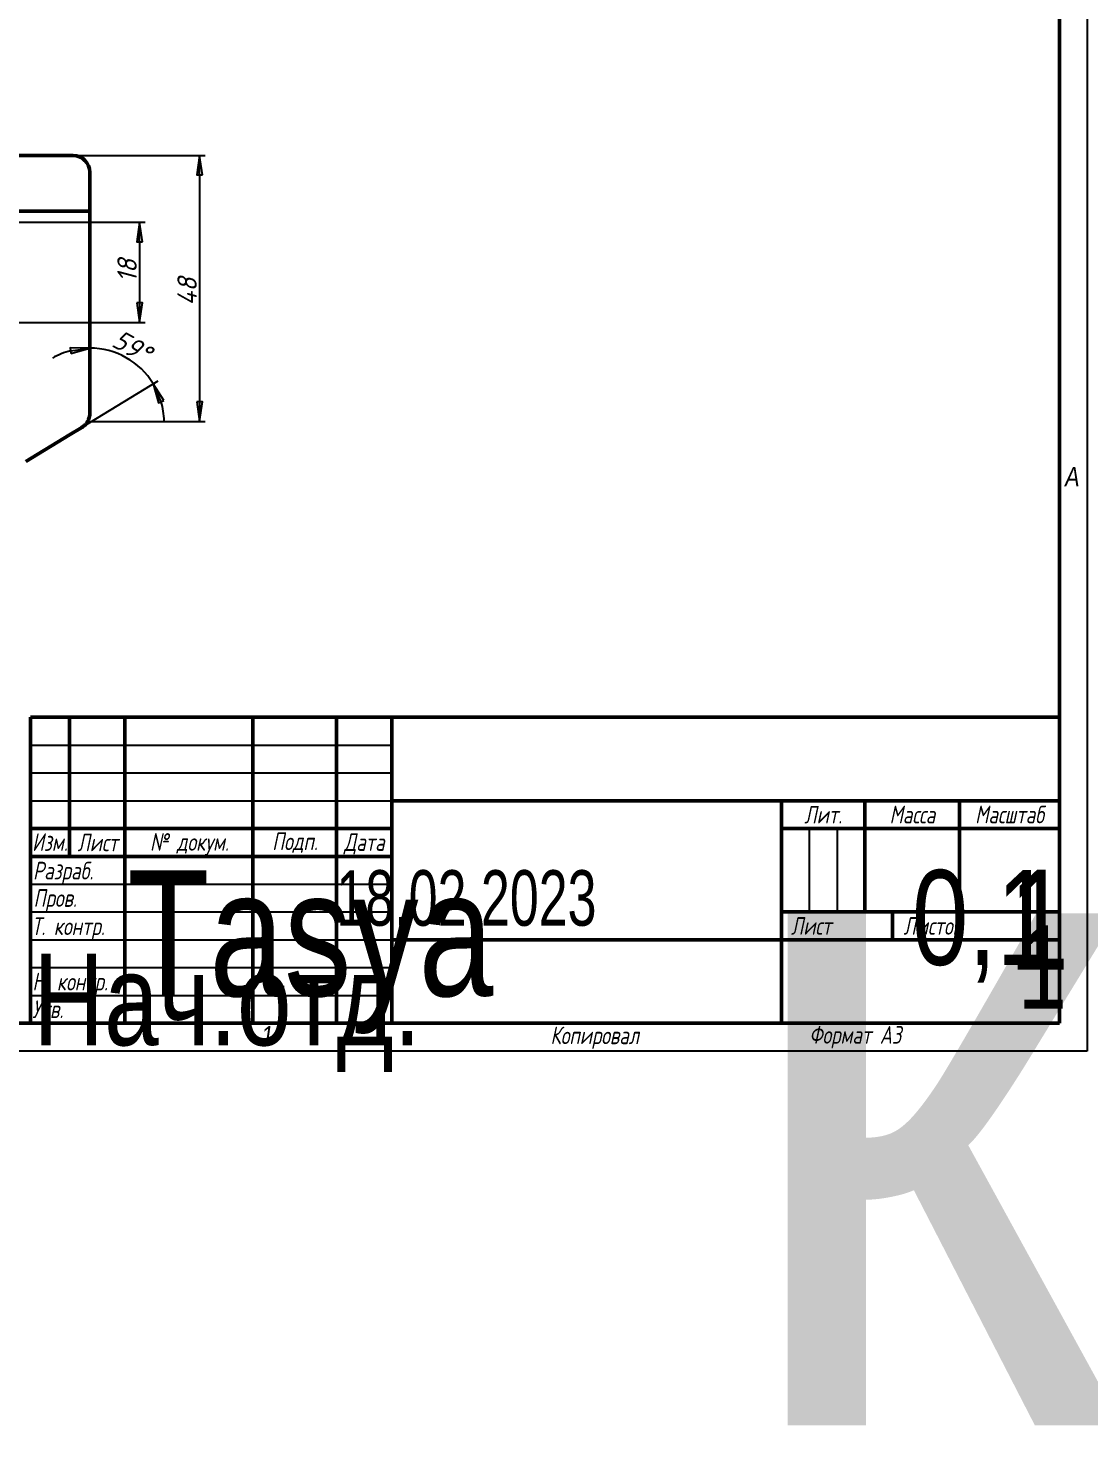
# Model space of a CAD drawing. Header units: millimetres. Extents: x 0 to 1718, y -69 to 420.
# Drawn here: x 106.6 to 297.3, y -69 to 183.9 of the extents above; entities that cross this region are included whole.
import ezdxf
from ezdxf.enums import TextEntityAlignment as Align

# ---------------------------------------------------------------- set-up
doc = ezdxf.new("R2018")
doc.units = ezdxf.units.MM
for name, color, linetype, lineweight in [('Видимый контур (ГОСТ)', 7, 'Continuous', 50), ('Заголовок (ГОСТ)', 7, 'Continuous', 50), ('Кромка (ГОСТ)', 7, 'Continuous', 50), ('Размер (ГОСТ)', 7, 'Continuous', 25)]:
    doc.layers.add(name, color=color, linetype=linetype, lineweight=lineweight)
doc.styles.add('Альтернативный текст (ГОСТ)', font='', dxfattribs={"width": 0.8})
doc.styles.add('Обычный текст (ГОСТ)', font='GOST Common Italic.ttf')
doc.styles.get('Альтернативный текст (ГОСТ)').set_extended_font_data('Arial', italic=True)
doc.dimstyles.new('Обычный (ГОСТ)', dxfattribs={"dimtxt": 3.5, "dimasz": 3.5, "dimexe": 1, "dimexo": 0, "dimgap": 0.5, "dimtad": 1, "dimrnd": 1e-08, "dimtxsty": 'Обычный текст (ГОСТ)', "dimblk": 'Filled-1', "dimcen": 0.09, "dimdle": 15, "dimclrd": 256, "dimclre": 256, "dimclrt": 256, "dimazin": 2, "dimtfac": 0.714286, "dimtdec": 3, "dimtmove": 0, "dimatfit": 3, "dimfxl": 1, "dimtolj": 1, "dimlwd": 25, "dimlwe": 25, "dimarcsym": 0})

# ---------------------------------------------------------------- blocks, each defined once
blk = doc.blocks.new('Основные надписи ГОСТ - Форма 1')
at = {"layer": 'Заголовок (ГОСТ)'}
for p, q in [((0, 55), (185, 55)), ((0, 0), (0, 55)), ((0, 0), (0, 55)), ((7, 55), (7, 30)), ((17, 55), (17, 0)), ((40, 55), (40, 0)), ((55, 55), (55, 0)), ((65, 55), (65, 0)), ((185, 0), (185, 55)), ((65, 40), (185, 40)), ((135, 40), (135, 0)), ((150, 40), (150, 20)), ((167, 40), (167, 20)), ((0, 35), (65, 35)), ((135, 35), (185, 35)), ((0, 30), (65, 30)), ((135, 20), (185, 20)), ((155, 20), (155, 15)), ((65, 15), (185, 15)), ((185, 0), (0, 0))]:
    blk.add_line(p, q, dxfattribs=at)
at = {"layer": 'Заголовок (ГОСТ)', "linetype": 'Continuous', "lineweight": 25}
for p, q in [((0, 50), (65, 50)), ((0, 45), (65, 45)), ((0, 40), (65, 40)), ((140, 35), (140, 20)), ((145, 35), (145, 20)), ((0, 25), (65, 25)), ((0, 20), (65, 20)), ((0, 15), (65, 15)), ((0, 10), (65, 10)), ((0, 5), (65, 5))]:
    blk.add_line(p, q, dxfattribs=at)
at = {"layer": 'Заголовок (ГОСТ)', "char_height": 3.17, "style": 'Альтернативный текст (ГОСТ)'}
for s, insert, width, attachment_point in [('\\fGOST Common|b0|i1;\\H3.1700;Лит.', (142.52, 37.49), 14.9766, 5), ('\\fGOST Common|b0|i1;\\H3.1700;Масса', (158.55, 37.51), 16.9878, 5), ('\\fGOST Common|b0|i1;\\H3.1700;Масштаб', (176.02, 37.53), 17.8316, 5), ('\\fGOST Common|b0|i1;\\H3.1700;Изм.', (3.5, 32.56), 6.9635, 5), ('\\fGOST Common|b0|i1;\\H3.1700;Лист', (12.1, 32.5), 10.0029, 5), ('\\A0;\\fGOST Common|b0|i1;\\H3.1700;№ докум.', (28.58, 32.16), 22.9069, 5), ('\\fGOST Common|b0|i1;\\H3.1700;Подп.', (47.56, 32.45), 14.879, 5), ('\\fGOST Common|b0|i1;\\H3.1700;Дата', (60.02, 32.24), 9.9614, 5), ('\\fGOST Common|b0|i1;\\H3.1700;Разраб.', (0.47, 27), 16.9971, 4), ('\\fGOST Common|b0|i1;\\H3.1700;Пров.', (0.56, 22.08), 17.0192, 4), ('\\A0;\\fGOST Common|b0|i1;\\H3.1700;Т. контр.', (0.23, 17.01), 16.9554, 4), ('\\fGOST Common|b0|i1;\\H3.1700;Лист', (140.37, 17.5), 10.5071, 5), ('\\fGOST Common|b0|i1;\\H3.1700;Листов', (162.21, 17.5), 14.3668, 5), ('\\A1;', (150.6, 17.54), 8.8313, 5), ('\\fGOST Common|b0|i1;\\H3.1700;Н. контр.', (0.36, 7.05), 16.9999, 4), ('\\fGOST Common|b0|i1;\\H3.1700;Утв.', (0.34, 2.52), 17.0083, 4), ('\\fGOST Common|b0|i1;\\H3.1700;Копировал', (93.48, -0.59), 19.7871, 1)]:
    blk.add_mtext(s, dxfattribs=dict(at, insert=insert, width=width, attachment_point=attachment_point))
at = {"layer": 'Заголовок (ГОСТ)', "lineweight": 30, "flags": 104}
for tag, height, width, p in [('Изм1', 2.89, 0.7, (3.51, 52.52)), ('Лист1', 2.89, 0.7, (12.03, 52.52)), ('Докум1', 2.89, 0.7, (28.54, 52.48)), ('Изм2', 2.89, 0.7, (3.5, 47.52)), ('Лист2', 2.89, 0.7, (12.01, 47.5)), ('Докум2', 2.89, 0.7, (28.53, 47.5)), ('Изм3', 2.89, 0.7, (3.5, 42.5)), ('Лист3', 2.89, 0.7, (12.01, 42.51)), ('Докум3', 2.89, 0.7, (28.51, 42.48)), ('Изм4', 2.89, 0.7, (3.51, 37.5)), ('Лист4', 2.89, 0.7, (12, 37.53)), ('Докум4', 2.89, 0.7, (28.51, 37.52)), ('НАИМЕНОВАНИЕ', 5, 0.8, (100.03, 29.98)), ('Литера', 3.5, 0.8, (137.52, 27.25)), ('Литера2', 3.5, 0.8, (142.51, 27.22)), ('Литера3', 3.5, 0.8, (147.52, 27.21)), ('Масса', 3.5, 0.8, (158.47, 27.53)), ('Масштаб', 3.5, 0.8, (176, 27.6)), ('Тип_документа', 3.17, 0.8, (100.08, 17.56)), ('Листов', 3.17, 0.8, (177.46, 17.58)), ('Материал_Класс', 3.5, 0.9, (99.98, 7.54))]:
    blk.add_attdef(tag, text='', height=height, dxfattribs=dict(at, width=width)).set_placement(p, align=Align.MIDDLE_CENTER)
for tag, height, width, p in [('Подп1', 2.89, 0.7, (40.01, 52.51)), ('Дата1', 2, 0.7, (55.01, 52.51)), ('Подп2', 2.89, 0.7, (40.01, 47.5)), ('Дата2', 2, 0.7, (55.01, 47.49)), ('Подп3', 2.89, 0.7, (40.01, 42.51)), ('Дата3', 2, 0.7, (55.02, 42.52)), ('Подп4', 2.89, 0.7, (40.01, 37.51)), ('Дата4', 2, 0.7, (55.02, 37.51)), ('Разработал_Подп.', 2.89, 0.7, (40.05, 27.51)), ('АВТОР', 3.17, 0.8, (17.41, 27.49)), ('ДАТА_СОЗДАНИЯ', 2, 0.7, (55.01, 27.51)), ('ПРОВЕРИЛ', 3.17, 0.8, (17.41, 22.53)), ('Проверил_Подп.', 2.89, 0.7, (40.05, 22.52)), ('ДАТА_ПРОВЕРКИ', 2, 0.7, (55.02, 22.51)), ('ТЕХНОЛОГ', 3.17, 0.8, (17.33, 17.54)), ('Технолог_Подп.', 2.89, 0.7, (40.05, 17.51)), ('Технолог_Дата', 2, 0.7, (55.01, 17.5)), ('НАЧ._ОТДЕЛА', 3.17, 0.8, (17.46, 12.45)), ('Руководитель_Подп.', 2.89, 0.7, (40.01, 12.5)), ('Руководитель_Дата', 2, 0.7, (55.01, 12.51)), ('Должность_руководителя', 3.17, 0.8, (0.52, 12.51)), ('НОРМОКОНТРОЛЬ', 3.17, 0.8, (17.37, 7.48)), ('Нормоконтроль_Подп.', 2.89, 0.7, (40.05, 7.52)), ('ДАТА_НОРМОКОНТРОЛЯ', 2, 0.7, (55.02, 7.51)), ('УТВЕРДИЛ', 3.17, 0.8, (17.4, 2.51)), ('Утвердил_Подп.', 2.89, 0.7, (40.05, 2.51)), ('ДАТА_УТВЕРЖДЕНИЯ', 2, 0.7, (55.01, 2.5))]:
    blk.add_attdef(tag, text='', height=height, dxfattribs=dict(at, width=width)).set_placement(p, align=Align.MIDDLE_LEFT)
for tag, height, p in [('ОБОЗНАЧЕНИЕ', 5, (125.33, 47.56)), ('ОРГАНИЗАЦИЯ', 3.5, (160.02, 7.6))]:
    blk.add_attdef(tag, text='', height=height, dxfattribs=at).set_placement(p, align=Align.MIDDLE_CENTER)
at = {"layer": 'Заголовок (ГОСТ)', "lineweight": 30, "width": 0.9, "flags": 104}
for tag, p in [('Материал_Наим.', (133.71, 9.75)), ('Материал_ГОСТ', (134.04, 4.06))]:
    blk.add_attdef(tag, text='', height=3.5, dxfattribs=at).set_placement(p, align=Align.MIDDLE_RIGHT)
blk = doc.blocks.new('Рамки ГОСТ_ граница 420x297')
at = {"layer": 'Кромка (ГОСТ)', "lineweight": 25}
for p, q in [((297, 420), (297, 0)), ((297, 0), (0, 0))]:
    blk.add_line(p, q, dxfattribs=at)
at = {"layer": 'Кромка (ГОСТ)'}
for p, q in [((292, 5), (292, 415)), ((20, 5), (292, 5))]:
    blk.add_line(p, q, dxfattribs=at)
at = {"layer": 'Кромка (ГОСТ)', "attachment_point": 1, "style": 'Альтернативный текст (ГОСТ)'}
for s, insert, char_height in [('\\A1;\\fArial|b0|i1;\\H3.5000;A', (293, 105), 3.5), ('\\A1;\\fArial|b0|i1;\\H3.5000;1', (148.5, 4.5), 3.5), ('\\A1;\\fGOST Common|b0|i1;\\H3.1700;Формат A3', (247, 4.5), 3.17)]:
    blk.add_mtext(s, dxfattribs=dict(at, insert=insert, char_height=char_height))
blk = doc.blocks.new('Filled-1')
at = {"color": 0}
for p, q in [((0, 0), (-1, 0.143)), ((-1, 0.143), (-1, -0.143)), ((-1, 0), (0, 0)), ((-1, -0.143), (0, 0))]:
    blk.add_line(p, q, dxfattribs=at)
at = {"color": 0, "flags": 128}
blk.add_lwpolyline([(-1, -0.143), (0, 0), (-1, 0.143), (-1, -0.143)], dxfattribs=at)
at = {"color": 0}
blk.add_solid([(-1, -0.143), (0, 0), (-1, 0.143), (-1, -0.143)], dxfattribs=at)
blk = doc.blocks.new('*D12')
at = {"layer": 'Defpoints', "color": 0, "linetype": 'Continuous', "transparency": 16777216}
for p in [(114.67, 160.98), (117.28, 113.19), (137.41, 113.19)]:
    blk.add_point(p, dxfattribs=at)
at = {"layer": 'Размер (ГОСТ)', "linetype": 'Continuous', "lineweight": 25, "transparency": 16777216}
for p, q in [((114.67, 160.98), (138.41, 160.98)), ((137.41, 157.48), (137.41, 116.69)), ((117.28, 113.19), (138.41, 113.19))]:
    blk.add_line(p, q, dxfattribs=at)
at = {"layer": 'Размер (ГОСТ)', "linetype": 'Continuous', "lineweight": 25, "transparency": 16777216, "xscale": 3.5, "yscale": 3.5, "zscale": 3.5}
for p, rotation in [((137.41, 160.98), 90), ((137.41, 113.19), 270)]:
    blk.add_blockref('Filled-1', p, dxfattribs=dict(at, rotation=rotation))
at = {"layer": 'Размер (ГОСТ)', "linetype": 'Continuous', "lineweight": 25, "transparency": 16777216, "insert": (133.41, 134), "char_height": 3.5, "attachment_point": 1, "rotation": 90, "style": 'Обычный текст (ГОСТ)'}
blk.add_mtext('\\A1;48', dxfattribs=at)
blk = doc.blocks.new('*D14')
at = {"layer": 'Defpoints', "color": 0, "linetype": 'Continuous', "transparency": 16777216}
for p in [(94.67, 148.98), (94.67, 130.98), (126.62, 130.98)]:
    blk.add_point(p, dxfattribs=at)
at = {"layer": 'Размер (ГОСТ)', "linetype": 'Continuous', "lineweight": 25, "transparency": 16777216}
for p, q in [((94.67, 148.98), (127.62, 148.98)), ((126.62, 145.48), (126.62, 134.48)), ((94.67, 130.98), (127.62, 130.98))]:
    blk.add_line(p, q, dxfattribs=at)
at = {"layer": 'Размер (ГОСТ)', "linetype": 'Continuous', "lineweight": 25, "transparency": 16777216, "xscale": 3.5, "yscale": 3.5, "zscale": 3.5}
for p, rotation in [((126.62, 148.98), 90), ((126.62, 130.98), 270)]:
    blk.add_blockref('Filled-1', p, dxfattribs=dict(at, rotation=rotation))
at = {"layer": 'Размер (ГОСТ)', "linetype": 'Continuous', "lineweight": 25, "transparency": 16777216, "insert": (122.62, 138.16), "char_height": 3.5, "attachment_point": 1, "rotation": 90, "style": 'Обычный текст (ГОСТ)'}
blk.add_mtext('\\A1;18', dxfattribs=at)
blk = doc.blocks.new('*D22')
at = {"layer": 'Defpoints', "color": 0, "linetype": 'Continuous', "transparency": 16777216}
for p in [(126.11, 123.35), (117.67, 116.47), (117.67, 112.98), (117.68, 112.99)]:
    blk.add_point(p, dxfattribs=at)
at = {"layer": 'Размер (ГОСТ)', "linetype": 'Continuous', "lineweight": 25, "transparency": 16777216}
blk.add_line((117.68, 112.99), (129.95, 120.45), dxfattribs=at)
for start, end in [(105.0432, 120.0863), (31.3287, 90), (1.2424, 16.2855)]:
    blk.add_arc((117.67, 112.98), 13.37, start, end, dxfattribs=at)
at = {"layer": 'Размер (ГОСТ)', "linetype": 'Continuous', "lineweight": 25, "transparency": 16777216, "xscale": 3.5, "yscale": 3.5, "zscale": 3.5}
for p, rotation in [((117.67, 126.35), 7.521585266038893), ((129.09, 119.93), 113.8071076017769)]:
    blk.add_blockref('Filled-1', p, dxfattribs=dict(at, rotation=rotation))
at = {"layer": 'Размер (ГОСТ)', "linetype": 'Continuous', "lineweight": 25, "transparency": 16777216, "insert": (123.11, 129.85), "char_height": 3.5, "attachment_point": 1, "rotation": 330.6643, "style": 'Обычный текст (ГОСТ)'}
blk.add_mtext('\\A1;59°', dxfattribs=at)

msp = doc.modelspace()

# ---------------------------------------------------------------- linework, layer by layer
at = {"layer": 'Видимый контур (ГОСТ)'}
for p, q in [((114.675, 160.981), (72.675, 160.981)), ((117.675, 150.981), (117.675, 157.981)), ((72.675, 150.981), (114.675, 150.981)), ((72.675, 150.981), (114.675, 150.981)), ((114.675, 150.981), (117.675, 150.981)), ((117.675, 150.981), (114.675, 150.981)), ((117.675, 116.471), (117.675, 150.981)), ((117.675, 116.471), (117.675, 114.667)), ((114.039, 110.768), (116.234, 112.105)), ((106.175, 105.981), (114.039, 110.768))]:
    msp.add_line(p, q, dxfattribs=at)
for centre, start, end in [((114.675, 157.981), 0, 90), ((114.675, 114.667), 330.42814, 0)]:
    msp.add_arc(centre, 3, start, end, dxfattribs=at)
msp.add_open_spline([(117.284, 113.187), (117.261, 113.147), (117.238, 113.108), (117.127, 112.933), (117.03, 112.802), (116.888, 112.642), (116.855, 112.606), (116.787, 112.536), (116.751, 112.501), (116.658, 112.415), (116.6, 112.365), (116.443, 112.241), (116.34, 112.169), (116.234, 112.105)], degree=3, knots=[0, 0, 0, 0, 0.01427594, 0.01427594, 0.06536458, 0.06536458, 0.07957038, 0.07957038, 0.09501007, 0.09501007, 0.11874522, 0.11874522, 0.15720055, 0.15720055, 0.15720055, 0.15720055], dxfattribs=at)
at = {"layer": 'Размер (ГОСТ)'}
msp.add_line((114.039, 110.768), (117.675, 112.981), dxfattribs=at)

# ---------------------------------------------------------------- block references
msp.add_blockref('Рамки ГОСТ_ граница 420x297', (0, 0))
ref = msp.add_blockref('Основные надписи ГОСТ - Форма 1', (107, 5))
lines = msp.add_mtext('\\W0.8000;Нач.отд.', dxfattribs={"layer": 'Заголовок (ГОСТ)', "insert": (107.522, 17.514), "char_height": 16.47596, "attachment_point": 1})
ref.add_attrib('Должность_руководителя', '', (107.522, 17.514), dxfattribs={"flags": 104}).embed_mtext(lines)
lines = msp.add_mtext('\\W0.8000;Tasya', dxfattribs={"layer": 'Заголовок (ГОСТ)', "insert": (124.411, 32.488), "char_height": 22.59262, "attachment_point": 1})
ref.add_attrib('АВТОР', '', (124.411, 32.488), dxfattribs={"flags": 104}).embed_mtext(lines)
lines = msp.add_mtext('\\W0.8000;', dxfattribs={"layer": 'Заголовок (ГОСТ)', "insert": (124.408, 27.526), "char_height": 22.5517, "attachment_point": 1})
ref.add_attrib('ПРОВЕРИЛ', '', (124.408, 27.526), dxfattribs={"flags": 104}).embed_mtext(lines)
lines = msp.add_mtext('\\W0.8000;', dxfattribs={"layer": 'Заголовок (ГОСТ)', "insert": (124.334, 22.543), "char_height": 22.671, "attachment_point": 1})
ref.add_attrib('ТЕХНОЛОГ', '', (124.334, 22.543), dxfattribs={"flags": 104}).embed_mtext(lines)
lines = msp.add_mtext('\\W0.8000;', dxfattribs={"layer": 'Заголовок (ГОСТ)', "insert": (124.462, 17.446), "char_height": 22.555, "attachment_point": 1})
ref.add_attrib('НАЧ._ОТДЕЛА', '', (124.462, 17.446), dxfattribs={"flags": 104}).embed_mtext(lines)
lines = msp.add_mtext('\\W0.8000;', dxfattribs={"layer": 'Заголовок (ГОСТ)', "insert": (124.375, 12.481), "char_height": 22.669, "attachment_point": 1})
ref.add_attrib('НОРМОКОНТРОЛЬ', '', (124.375, 12.481), dxfattribs={"flags": 104}).embed_mtext(lines)
lines = msp.add_mtext('\\W0.8000;', dxfattribs={"layer": 'Заголовок (ГОСТ)', "insert": (124.401, 7.507), "char_height": 22.613, "attachment_point": 1})
ref.add_attrib('УТВЕРДИЛ', '', (124.401, 7.507), dxfattribs={"flags": 104}).embed_mtext(lines)
lines = msp.add_mtext('компановка новая-1', dxfattribs={"layer": 'Заголовок (ГОСТ)', "insert": (232.326, 52.559), "char_height": 119.84296, "attachment_point": 1})
ref.add_attrib('ОБОЗНАЧЕНИЕ', '', (232.326, 52.559), dxfattribs={"flags": 104}).embed_mtext(lines)
lines = msp.add_mtext('\\W0.8000;', dxfattribs={"layer": 'Заголовок (ГОСТ)', "insert": (207.031, 34.975), "char_height": 69.6093, "attachment_point": 1})
ref.add_attrib('НАИМЕНОВАНИЕ', '', (207.031, 34.975), dxfattribs={"flags": 104}).embed_mtext(lines)
lines = msp.add_mtext('\\W0.8000;', dxfattribs={"layer": 'Заголовок (ГОСТ)', "insert": (207.078, 22.558), "char_height": 69.7033, "attachment_point": 1})
ref.add_attrib('Тип_документа', '', (207.078, 22.558), dxfattribs={"flags": 104}).embed_mtext(lines)
lines = msp.add_mtext('\\W0.9000;', dxfattribs={"layer": 'Заголовок (ГОСТ)', "insert": (206.984, 12.54), "char_height": 67.2576, "attachment_point": 1})
ref.add_attrib('Материал_Класс', '', (206.984, 12.54), dxfattribs={"flags": 104}).embed_mtext(lines)
lines = msp.add_mtext('\\W0.9000;', dxfattribs={"layer": 'Заголовок (ГОСТ)', "insert": (240.707, 14.751), "char_height": 66.9754, "attachment_point": 1})
ref.add_attrib('Материал_Наим.', '', (240.707, 14.751), dxfattribs={"flags": 104}).embed_mtext(lines)
lines = msp.add_mtext('\\W0.9000;', dxfattribs={"layer": 'Заголовок (ГОСТ)', "insert": (241.04, 9.057), "char_height": 66.7532, "attachment_point": 1})
ref.add_attrib('Материал_ГОСТ', '', (241.04, 9.057), dxfattribs={"flags": 104}).embed_mtext(lines)
lines = msp.add_mtext('\\W0.8000;', dxfattribs={"layer": 'Заголовок (ГОСТ)', "insert": (244.52, 32.251), "char_height": 5.0288, "attachment_point": 1})
ref.add_attrib('Литера', '', (244.52, 32.251), dxfattribs={"flags": 104}).embed_mtext(lines)
lines = msp.add_mtext('\\W0.8000;', dxfattribs={"layer": 'Заголовок (ГОСТ)', "insert": (249.512, 32.221), "char_height": 5.0288, "attachment_point": 1})
ref.add_attrib('Литера2', '', (249.512, 32.221), dxfattribs={"flags": 104}).embed_mtext(lines)
lines = msp.add_mtext('\\W0.8000;', dxfattribs={"layer": 'Заголовок (ГОСТ)', "insert": (254.518, 32.211), "char_height": 5.017, "attachment_point": 1})
ref.add_attrib('Литера3', '', (254.518, 32.211), dxfattribs={"flags": 104}).embed_mtext(lines)
lines = msp.add_mtext('\\W0.8000;0,1', dxfattribs={"layer": 'Заголовок (ГОСТ)', "insert": (265.469, 32.533), "char_height": 17.04355, "attachment_point": 1})
ref.add_attrib('Масса', '', (265.469, 32.533), dxfattribs={"flags": 104}).embed_mtext(lines)
lines = msp.add_mtext('\\W0.8000;1 : 1', dxfattribs={"layer": 'Заголовок (ГОСТ)', "insert": (282.997, 32.603), "char_height": 17.94756, "attachment_point": 1})
ref.add_attrib('Масштаб', '', (282.997, 32.603), dxfattribs={"flags": 104}).embed_mtext(lines)
lines = msp.add_mtext('\\W0.8000;1', dxfattribs={"layer": 'Заголовок (ГОСТ)', "insert": (284.459, 22.579), "char_height": 14.9653, "attachment_point": 1})
ref.add_attrib('Листов', '', (284.459, 22.579), dxfattribs={"flags": 104}).embed_mtext(lines)
lines = msp.add_mtext('\\W0.7000;', dxfattribs={"layer": 'Заголовок (ГОСТ)', "insert": (162.012, 57.513), "char_height": 9.9845, "attachment_point": 1})
ref.add_attrib('Дата1', '', (162.012, 57.513), dxfattribs={"flags": 104}).embed_mtext(lines)
lines = msp.add_mtext('\\W0.7000;', dxfattribs={"layer": 'Заголовок (ГОСТ)', "insert": (162.012, 52.491), "char_height": 9.9845, "attachment_point": 1})
ref.add_attrib('Дата2', '', (162.012, 52.491), dxfattribs={"flags": 104}).embed_mtext(lines)
lines = msp.add_mtext('\\W0.7000;', dxfattribs={"layer": 'Заголовок (ГОСТ)', "insert": (162.023, 47.521), "char_height": 9.9712, "attachment_point": 1})
ref.add_attrib('Дата3', '', (162.023, 47.521), dxfattribs={"flags": 104}).embed_mtext(lines)
lines = msp.add_mtext('\\W0.7000;', dxfattribs={"layer": 'Заголовок (ГОСТ)', "insert": (162.023, 42.509), "char_height": 9.9886, "attachment_point": 1})
ref.add_attrib('Дата4', '', (162.023, 42.509), dxfattribs={"flags": 104}).embed_mtext(lines)
lines = msp.add_mtext('\\W0.7000;18.02.2023', dxfattribs={"layer": 'Заголовок (ГОСТ)', "insert": (162.009, 32.511), "char_height": 9.98041, "attachment_point": 1})
ref.add_attrib('ДАТА_СОЗДАНИЯ', '', (162.009, 32.511), dxfattribs={"flags": 104}).embed_mtext(lines)
lines = msp.add_mtext('\\W0.7000;', dxfattribs={"layer": 'Заголовок (ГОСТ)', "insert": (162.022, 27.51), "char_height": 9.9577, "attachment_point": 1})
ref.add_attrib('ДАТА_ПРОВЕРКИ', '', (162.022, 27.51), dxfattribs={"flags": 104}).embed_mtext(lines)
lines = msp.add_mtext('\\W0.7000;', dxfattribs={"layer": 'Заголовок (ГОСТ)', "insert": (162.015, 22.503), "char_height": 9.9863, "attachment_point": 1})
ref.add_attrib('Технолог_Дата', '', (162.015, 22.503), dxfattribs={"flags": 104}).embed_mtext(lines)
lines = msp.add_mtext('\\W0.7000;', dxfattribs={"layer": 'Заголовок (ГОСТ)', "insert": (162.01, 17.509), "char_height": 9.9902, "attachment_point": 1})
ref.add_attrib('Руководитель_Дата', '', (162.01, 17.509), dxfattribs={"flags": 104}).embed_mtext(lines)
lines = msp.add_mtext('\\W0.7000;', dxfattribs={"layer": 'Заголовок (ГОСТ)', "insert": (162.024, 12.511), "char_height": 9.9825, "attachment_point": 1})
ref.add_attrib('ДАТА_НОРМОКОНТРОЛЯ', '', (162.024, 12.511), dxfattribs={"flags": 104}).embed_mtext(lines)
lines = msp.add_mtext('\\W0.7000;', dxfattribs={"layer": 'Заголовок (ГОСТ)', "insert": (162.009, 7.498), "char_height": 9.9968, "attachment_point": 1})
ref.add_attrib('ДАТА_УТВЕРЖДЕНИЯ', '', (162.009, 7.498), dxfattribs={"flags": 104}).embed_mtext(lines)
lines = msp.add_mtext('\\W0.7000;', dxfattribs={"layer": 'Заголовок (ГОСТ)', "insert": (147.014, 57.512), "char_height": 14.92, "attachment_point": 1})
ref.add_attrib('Подп1', '', (147.014, 57.512), dxfattribs={"flags": 104}).embed_mtext(lines)
lines = msp.add_mtext('\\W0.7000;', dxfattribs={"layer": 'Заголовок (ГОСТ)', "insert": (147.014, 52.503), "char_height": 14.9856, "attachment_point": 1})
ref.add_attrib('Подп2', '', (147.014, 52.503), dxfattribs={"flags": 104}).embed_mtext(lines)
lines = msp.add_mtext('\\W0.7000;', dxfattribs={"layer": 'Заголовок (ГОСТ)', "insert": (147.014, 47.515), "char_height": 14.9856, "attachment_point": 1})
ref.add_attrib('Подп3', '', (147.014, 47.515), dxfattribs={"flags": 104}).embed_mtext(lines)
lines = msp.add_mtext('\\W0.7000;', dxfattribs={"layer": 'Заголовок (ГОСТ)', "insert": (147.014, 42.506), "char_height": 14.9659, "attachment_point": 1})
ref.add_attrib('Подп4', '', (147.014, 42.506), dxfattribs={"flags": 104}).embed_mtext(lines)
lines = msp.add_mtext('\\W0.7000;', dxfattribs={"layer": 'Заголовок (ГОСТ)', "insert": (147.045, 32.514), "char_height": 14.9596, "attachment_point": 1})
ref.add_attrib('Разработал_Подп.', '', (147.045, 32.514), dxfattribs={"flags": 104}).embed_mtext(lines)
lines = msp.add_mtext('\\W0.7000;', dxfattribs={"layer": 'Заголовок (ГОСТ)', "insert": (147.045, 27.525), "char_height": 14.9397, "attachment_point": 1})
ref.add_attrib('Проверил_Подп.', '', (147.045, 27.525), dxfattribs={"flags": 104}).embed_mtext(lines)
lines = msp.add_mtext('\\W0.7000;', dxfattribs={"layer": 'Заголовок (ГОСТ)', "insert": (147.045, 22.515), "char_height": 14.9397, "attachment_point": 1})
ref.add_attrib('Технолог_Подп.', '', (147.045, 22.515), dxfattribs={"flags": 104}).embed_mtext(lines)
lines = msp.add_mtext('\\W0.7000;', dxfattribs={"layer": 'Заголовок (ГОСТ)', "insert": (147.005, 17.505), "char_height": 14.9795, "attachment_point": 1})
ref.add_attrib('Руководитель_Подп.', '', (147.005, 17.505), dxfattribs={"flags": 104}).embed_mtext(lines)
lines = msp.add_mtext('\\W0.7000;', dxfattribs={"layer": 'Заголовок (ГОСТ)', "insert": (147.045, 12.515), "char_height": 14.9397, "attachment_point": 1})
ref.add_attrib('Нормоконтроль_Подп.', '', (147.045, 12.515), dxfattribs={"flags": 104}).embed_mtext(lines)
lines = msp.add_mtext('\\W0.7000;', dxfattribs={"layer": 'Заголовок (ГОСТ)', "insert": (147.045, 7.505), "char_height": 14.9596, "attachment_point": 1})
ref.add_attrib('Утвердил_Подп.', '', (147.045, 7.505), dxfattribs={"flags": 104}).embed_mtext(lines)
lines = msp.add_mtext('\\W0.7000;', dxfattribs={"layer": 'Заголовок (ГОСТ)', "insert": (135.542, 57.483), "char_height": 22.947, "attachment_point": 1})
ref.add_attrib('Докум1', '', (135.542, 57.483), dxfattribs={"flags": 104}).embed_mtext(lines)
lines = msp.add_mtext('\\W0.7000;', dxfattribs={"layer": 'Заголовок (ГОСТ)', "insert": (135.526, 52.497), "char_height": 22.9782, "attachment_point": 1})
ref.add_attrib('Докум2', '', (135.526, 52.497), dxfattribs={"flags": 104}).embed_mtext(lines)
lines = msp.add_mtext('\\W0.7000;', dxfattribs={"layer": 'Заголовок (ГОСТ)', "insert": (135.51, 47.479), "char_height": 22.947, "attachment_point": 1})
ref.add_attrib('Докум3', '', (135.51, 47.479), dxfattribs={"flags": 104}).embed_mtext(lines)
lines = msp.add_mtext('\\W0.7000;', dxfattribs={"layer": 'Заголовок (ГОСТ)', "insert": (135.515, 42.52), "char_height": 22.9741, "attachment_point": 1})
ref.add_attrib('Докум4', '', (135.515, 42.52), dxfattribs={"flags": 104}).embed_mtext(lines)
lines = msp.add_mtext('\\W0.7000;', dxfattribs={"layer": 'Заголовок (ГОСТ)', "insert": (119.031, 57.516), "char_height": 9.9931, "attachment_point": 1})
ref.add_attrib('Лист1', '', (119.031, 57.516), dxfattribs={"flags": 104}).embed_mtext(lines)
lines = msp.add_mtext('\\W0.7000;', dxfattribs={"layer": 'Заголовок (ГОСТ)', "insert": (119.012, 52.504), "char_height": 9.9781, "attachment_point": 1})
ref.add_attrib('Лист2', '', (119.012, 52.504), dxfattribs={"flags": 104}).embed_mtext(lines)
lines = msp.add_mtext('\\W0.7000;', dxfattribs={"layer": 'Заголовок (ГОСТ)', "insert": (119.012, 47.508), "char_height": 9.9781, "attachment_point": 1})
ref.add_attrib('Лист3', '', (119.012, 47.508), dxfattribs={"flags": 104}).embed_mtext(lines)
lines = msp.add_mtext('\\W0.7000;', dxfattribs={"layer": 'Заголовок (ГОСТ)', "insert": (119.004, 42.526), "char_height": 9.9936, "attachment_point": 1})
ref.add_attrib('Лист4', '', (119.004, 42.526), dxfattribs={"flags": 104}).embed_mtext(lines)
lines = msp.add_mtext('\\W0.7000;', dxfattribs={"layer": 'Заголовок (ГОСТ)', "insert": (110.513, 57.516), "char_height": 7.004, "attachment_point": 1})
ref.add_attrib('Изм1', '', (110.513, 57.516), dxfattribs={"flags": 104}).embed_mtext(lines)
lines = msp.add_mtext('\\W0.7000;', dxfattribs={"layer": 'Заголовок (ГОСТ)', "insert": (110.504, 52.521), "char_height": 6.9877, "attachment_point": 1})
ref.add_attrib('Изм2', '', (110.504, 52.521), dxfattribs={"flags": 104}).embed_mtext(lines)
lines = msp.add_mtext('\\W0.7000;', dxfattribs={"layer": 'Заголовок (ГОСТ)', "insert": (110.504, 47.5), "char_height": 7.0203, "attachment_point": 1})
ref.add_attrib('Изм3', '', (110.504, 47.5), dxfattribs={"flags": 104}).embed_mtext(lines)
lines = msp.add_mtext('\\W0.7000;', dxfattribs={"layer": 'Заголовок (ГОСТ)', "insert": (110.513, 42.504), "char_height": 7.004, "attachment_point": 1})
ref.add_attrib('Изм4', '', (110.513, 42.504), dxfattribs={"flags": 104}).embed_mtext(lines)

# ---------------------------------------------------------------- dimensions: what is measured, and where the dimension line sits
at = {"layer": 'Размер (ГОСТ)', "linetype": 'Continuous', "lineweight": 25}
for base, p1, p2, override, picture, middle in [((137.411, 113.187), (114.675, 160.981), (117.284, 113.187), {"dimgap": 0.5, "dimdec": 0, "dimtol": 0, "dimlim": 0, "dimtp": 0, "dimtm": 0, "dimtdec": 3, "dimtofl": 0, "dimatfit": 1}, '*D12', (137.411, 136.596)), ((126.615, 130.981), (94.675, 148.981), (94.675, 130.981), {"dimgap": 0.5, "dimdec": 2, "dimtol": 0, "dimlim": 0, "dimtp": 0, "dimtm": 0, "dimtdec": 3, "dimtofl": 0, "dimatfit": 1}, '*D14', (126.615, 139.981))]:
    dim = msp.add_linear_dim(base=base, p1=p1, p2=p2, angle=90, dimstyle='Обычный (ГОСТ)', override=override, dxfattribs=at)
    dim.commit()
    dim.dimension.update_dxf_attribs({"geometry": picture, "text_midpoint": middle, "dimtype": 160})
dim = msp.add_angular_dim_3p(base=(126.1087, 123.3543), center=(117.6746, 112.9814), p1=(117.6831, 112.9866), p2=(117.6746, 116.4714), dimstyle='Обычный (ГОСТ)', override={"dimgap": 0.5, "dimse2": 1, "dimadec": 0, "dimtol": 0, "dimlim": 0, "dimtp": 0, "dimtm": 0, "dimtdec": 2}, dxfattribs=at)
dim.commit()
dim.dimension.update_dxf_attribs({"geometry": '*D22', "text_midpoint": (124.2244, 124.6361), "dimtype": 165})

doc.saveas('drawing.dxf')
